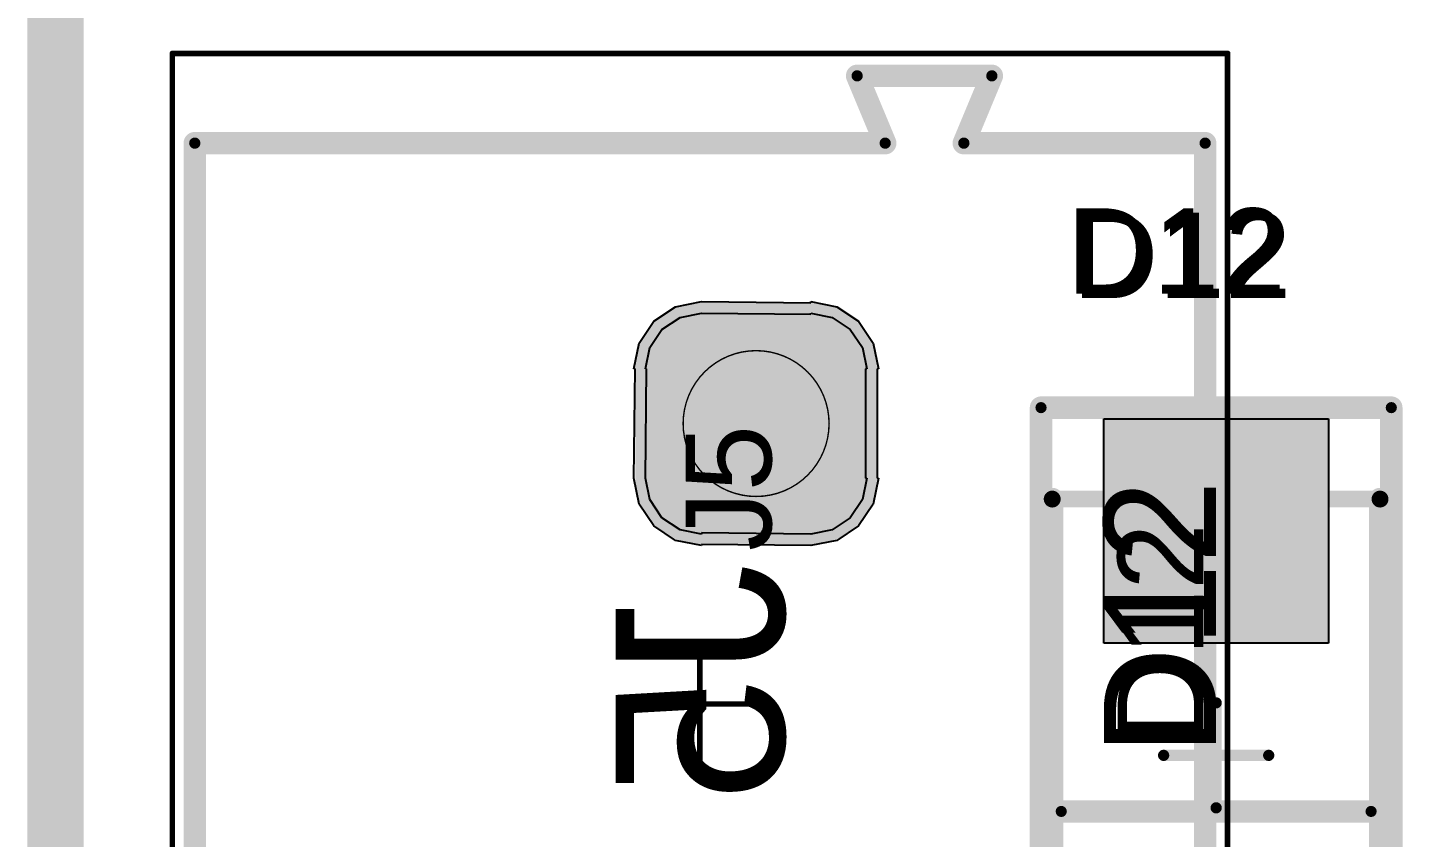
# Model space of a CAD drawing. Header units: millimetres. Extents: x 54 to 247, y 53 to 195.
# Drawn here: x 61.09 to 73.34, y 72.19 to 79.41 of the extents above; entities that cross this region are included whole.
import ezdxf

# ---------------------------------------------------------------- set-up
doc = ezdxf.new("R2010")
doc.units = ezdxf.units.MM
for name, color, linetype in [('BottomOverlay', 54, 'Continuous'), ('BottomSolder', 6, 'Continuous'), ('Mechanical1', 6, 'Continuous'), ('Mechanical10', 56, 'Continuous'), ('Mechanical11', 56, 'Continuous'), ('Mechanical12', 56, 'Continuous'), ('Mechanical14', 56, 'Continuous'), ('Mechanical15', 56, 'Continuous'), ('Mechanical2', 216, 'Continuous'), ('Mechanical3', 76, 'Continuous'), ('Mechanical4', 56, 'Continuous'), ('Mechanical5', 56, 'Continuous'), ('Mechanical6', 56, 'Continuous'), ('Mechanical7', 56, 'Continuous'), ('Mechanical8', 56, 'Continuous'), ('MultiLayer', 9, 'Continuous'), ('PadHoleLayer', 156, 'Continuous'), ('TopOverlay', 2, 'Continuous'), ('TopPaste', 8, 'Continuous'), ('TopSolder', 216, 'Continuous')]:
    doc.layers.add(name, color=color, linetype=linetype)
doc.styles.add('Arial', font='arial.ttf', dxfattribs={"height": 0.2})

# ---------------------------------------------------------------- blocks, each defined once
blk = doc.blocks.new('691101710002_B_281')
at = {"layer": 'BottomSolder'}
h = blk.add_hatch(color=6, dxfattribs=at)
edge = h.paths.add_edge_path()
edge.add_arc((-2.988, 0.988), 0.589, 90, 180)
edge.add_line((-3.577, 0.988), (-3.577, 0.013))
edge.add_arc((-2.988, 0.013), 0.589, 180, 270)
edge.add_line((-2.988, -0.577), (-2.013, -0.577))
edge.add_arc((-2.013, 0.013), 0.589, 270, 360)
edge.add_line((-1.424, 0.013), (-1.424, 0.988))
edge.add_arc((-2.013, 0.988), 0.589, 0, 90)
edge.add_line((-2.013, 1.577), (-2.988, 1.577))
h = blk.add_hatch(color=6, dxfattribs=at)
edge = h.paths.add_edge_path()
edge.add_arc((2.5, 0.5), 1.077, 0, 360)
at = {"layer": 'MultiLayer'}
h = blk.add_hatch(color=9, dxfattribs=at)
edge = h.paths.add_edge_path()
edge.add_arc((-2.988, 0.988), 0.487, 90, 180)
edge.add_line((-3.475, 0.988), (-3.475, 0.013))
edge.add_arc((-2.988, 0.013), 0.487, 180, 270)
edge.add_line((-2.988, -0.475), (-2.013, -0.475))
edge.add_arc((-2.013, 0.013), 0.487, 270, 360)
edge.add_line((-1.525, 0.013), (-1.525, 0.988))
edge.add_arc((-2.013, 0.988), 0.487, 0, 90)
edge.add_line((-2.013, 1.475), (-2.988, 1.475))
h = blk.add_hatch(color=9, dxfattribs=at)
edge = h.paths.add_edge_path()
edge.add_arc((2.5, 0.5), 0.975, 0, 360)
at = {"layer": 'PadHoleLayer'}
h = blk.add_hatch(color=156, dxfattribs=at)
edge = h.paths.add_edge_path()
edge.add_arc((-2.5, 0.5), 0.65, 0, 360)
h = blk.add_hatch(color=156, dxfattribs=at)
edge = h.paths.add_edge_path()
edge.add_arc((2.5, 0.5), 0.65, 0, 360)
at = {"layer": 'TopSolder'}
h = blk.add_hatch(color=216, dxfattribs=at)
edge = h.paths.add_edge_path()
edge.add_arc((-2.988, 0.988), 0.589, 90, 180)
edge.add_line((-3.577, 0.988), (-3.577, 0.013))
edge.add_arc((-2.988, 0.013), 0.589, 180, 270)
edge.add_line((-2.988, -0.577), (-2.013, -0.577))
edge.add_arc((-2.013, 0.013), 0.589, 270, 360)
edge.add_line((-1.424, 0.013), (-1.424, 0.988))
edge.add_arc((-2.013, 0.988), 0.589, 0, 90)
edge.add_line((-2.013, 1.577), (-2.988, 1.577))
h = blk.add_hatch(color=216, dxfattribs=at)
edge = h.paths.add_edge_path()
edge.add_arc((2.5, 0.5), 1.077, 0, 360)
at = {"layer": 'BottomOverlay', "const_width": 0.2}
for points in [[(5, 4.5), (-5, 4.5)], [(-5, 2.35), (-5, 4.5)], [(5, -2.85), (5, 4.5)], [(-5.6, 1.4), (-5.6, 2.6)], [(-5, 2.35), (-5.6, 2.6)], [(-5.6, 1.4), (-5, 1.65)], [(-5, -4.5), (-5, 1.65)], [(5, -2.85), (5.6, -2.6)], [(5.6, -3.8), (5.6, -2.6)], [(5, -4.5), (5, -3.55)], [(5.6, -3.8), (5, -3.55)], [(5, -4.5), (-5, -4.5)]]:
    blk.add_lwpolyline(points, dxfattribs=at)
at = {"layer": 'BottomOverlay', "const_width": 0.1}
for points in [[(-5.05, 4.5, 1), (-4.95, 4.5, 1)], [(-5.05, 4.5, 1), (-4.95, 4.5, 1)], [(4.95, 4.5, 1), (5.05, 4.5, 1)], [(4.95, 4.5, 1), (5.05, 4.5, 1)], [(-5.65, 2.6, 1), (-5.55, 2.6, 1)], [(-5.65, 2.6, 1), (-5.55, 2.6, 1)], [(-5.05, 2.35, 1), (-4.95, 2.35, 1)], [(-5.05, 2.35, 1), (-4.95, 2.35, 1)], [(-5.05, 1.65, 1), (-4.95, 1.65, 1)], [(-5.05, 1.65, 1), (-4.95, 1.65, 1)], [(-5.65, 1.4, 1), (-5.55, 1.4, 1)], [(-5.65, 1.4, 1), (-5.55, 1.4, 1)], [(5.55, -2.6, 1), (5.65, -2.6, 1)], [(5.55, -2.6, 1), (5.65, -2.6, 1)], [(4.95, -2.85, 1), (5.05, -2.85, 1)], [(4.95, -2.85, 1), (5.05, -2.85, 1)], [(4.95, -3.55, 1), (5.05, -3.55, 1)], [(4.95, -3.55, 1), (5.05, -3.55, 1)], [(5.55, -3.8, 1), (5.65, -3.8, 1)], [(5.55, -3.8, 1), (5.65, -3.8, 1)], [(-5.05, -4.5, 1), (-4.95, -4.5, 1)], [(-5.05, -4.5, 1), (-4.95, -4.5, 1)], [(4.95, -4.5, 1), (5.05, -4.5, 1)], [(4.95, -4.5, 1), (5.05, -4.5, 1)]]:
    blk.add_lwpolyline(points, format="xyb", close=True, dxfattribs=at)
at = {"layer": 'Mechanical3', "const_width": 0.05}
for points in [[(5.8, 4.7), (-5.8, 4.7)], [(-5.8, -4.7), (-5.8, 4.7)], [(5.8, -4.7), (5.8, 4.7)], [(0, -0.5), (0, 0.5)], [(0.5, 0), (-0.5, 0)], [(5.8, -4.7), (-5.8, -4.7)]]:
    blk.add_lwpolyline(points, dxfattribs=at)
at = {"layer": 'Mechanical3', "const_width": 0.025}
for points in [[(-5.812, 4.7, 1), (-5.787, 4.7, 1)], [(-5.812, 4.7, 1), (-5.787, 4.7, 1)], [(5.787, 4.7, 1), (5.812, 4.7, 1)], [(5.787, 4.7, 1), (5.812, 4.7, 1)], [(-0.012, 0.5, 1), (0.012, 0.5, 1)], [(-0.513, 0, 1), (-0.488, 0, 1)], [(0.487, 0, 1), (0.512, 0, 1)], [(-0.012, -0.5, 1), (0.012, -0.5, 1)], [(-5.812, -4.7, 1), (-5.787, -4.7, 1)], [(-5.812, -4.7, 1), (-5.787, -4.7, 1)], [(5.787, -4.7, 1), (5.812, -4.7, 1)], [(5.787, -4.7, 1), (5.812, -4.7, 1)]]:
    blk.add_lwpolyline(points, format="xyb", close=True, dxfattribs=at)
at = {"layer": 'Mechanical5', "const_width": 0.1}
for points in [[(5, 4.5), (-5, 4.5)], [(-5, 2.35), (-5, 4.5)], [(5, -2.85), (5, 4.5)], [(-5.6, 1.4), (-5.6, 2.6)], [(-5, 2.35), (-5.6, 2.6)], [(-5.6, 1.4), (-5, 1.65)], [(-5, -4.5), (-5, 1.65)], [(5, -2.85), (5.6, -2.6)], [(5.6, -3.8), (5.6, -2.6)], [(5, -4.5), (5, -3.55)], [(5.6, -3.8), (5, -3.55)], [(5, -4.5), (-5, -4.5)]]:
    blk.add_lwpolyline(points, dxfattribs=at)
at = {"layer": 'Mechanical5', "const_width": 0.05}
for points in [[(-5.025, 4.5, 1), (-4.975, 4.5, 1)], [(-5.025, 4.5, 1), (-4.975, 4.5, 1)], [(4.975, 4.5, 1), (5.025, 4.5, 1)], [(4.975, 4.5, 1), (5.025, 4.5, 1)], [(-5.625, 2.6, 1), (-5.575, 2.6, 1)], [(-5.625, 2.6, 1), (-5.575, 2.6, 1)], [(-5.025, 2.35, 1), (-4.975, 2.35, 1)], [(-5.025, 2.35, 1), (-4.975, 2.35, 1)], [(-5.025, 1.65, 1), (-4.975, 1.65, 1)], [(-5.025, 1.65, 1), (-4.975, 1.65, 1)], [(-5.625, 1.4, 1), (-5.575, 1.4, 1)], [(-5.625, 1.4, 1), (-5.575, 1.4, 1)], [(5.575, -2.6, 1), (5.625, -2.6, 1)], [(5.575, -2.6, 1), (5.625, -2.6, 1)], [(4.975, -2.85, 1), (5.025, -2.85, 1)], [(4.975, -2.85, 1), (5.025, -2.85, 1)], [(4.975, -3.55, 1), (5.025, -3.55, 1)], [(4.975, -3.55, 1), (5.025, -3.55, 1)], [(5.575, -3.8, 1), (5.625, -3.8, 1)], [(5.575, -3.8, 1), (5.625, -3.8, 1)], [(-5.025, -4.5, 1), (-4.975, -4.5, 1)], [(-5.025, -4.5, 1), (-4.975, -4.5, 1)], [(4.975, -4.5, 1), (5.025, -4.5, 1)], [(4.975, -4.5, 1), (5.025, -4.5, 1)]]:
    blk.add_lwpolyline(points, format="xyb", close=True, dxfattribs=at)
at = {"layer": 'Mechanical7', "const_width": 0.1}
for points in [[(-5, 2.35), (-5, 4.5)], [(5, 4.5), (-5, 4.5)], [(5, -2.85), (5, 4.5)], [(-5, 2.35), (-5.6, 2.6)], [(-5.6, 1.4), (-5.6, 2.6)], [(-5.6, 1.4), (-5, 1.65)], [(-5, -4.5), (-5, 1.65)], [(5, -2.85), (5.6, -2.6)], [(5.6, -3.8), (5.6, -2.6)], [(5.6, -3.8), (5, -3.55)], [(5, -4.5), (5, -3.55)], [(5, -4.5), (-5, -4.5)]]:
    blk.add_lwpolyline(points, dxfattribs=at)
at = {"layer": 'Mechanical7', "const_width": 0.05}
for points in [[(-5.025, 4.5, 1), (-4.975, 4.5, 1)], [(-5.025, 4.5, 1), (-4.975, 4.5, 1)], [(4.975, 4.5, 1), (5.025, 4.5, 1)], [(4.975, 4.5, 1), (5.025, 4.5, 1)], [(-5.625, 2.6, 1), (-5.575, 2.6, 1)], [(-5.625, 2.6, 1), (-5.575, 2.6, 1)], [(-5.025, 2.35, 1), (-4.975, 2.35, 1)], [(-5.025, 2.35, 1), (-4.975, 2.35, 1)], [(-5.025, 1.65, 1), (-4.975, 1.65, 1)], [(-5.025, 1.65, 1), (-4.975, 1.65, 1)], [(-5.625, 1.4, 1), (-5.575, 1.4, 1)], [(-5.625, 1.4, 1), (-5.575, 1.4, 1)], [(5.575, -2.6, 1), (5.625, -2.6, 1)], [(5.575, -2.6, 1), (5.625, -2.6, 1)], [(4.975, -2.85, 1), (5.025, -2.85, 1)], [(4.975, -2.85, 1), (5.025, -2.85, 1)], [(4.975, -3.55, 1), (5.025, -3.55, 1)], [(4.975, -3.55, 1), (5.025, -3.55, 1)], [(5.575, -3.8, 1), (5.625, -3.8, 1)], [(5.575, -3.8, 1), (5.625, -3.8, 1)], [(-5.025, -4.5, 1), (-4.975, -4.5, 1)], [(-5.025, -4.5, 1), (-4.975, -4.5, 1)], [(4.975, -4.5, 1), (5.025, -4.5, 1)], [(4.975, -4.5, 1), (5.025, -4.5, 1)]]:
    blk.add_lwpolyline(points, format="xyb", close=True, dxfattribs=at)
at = {"layer": 'Mechanical7', "text_generation_flag": 2}
blk.add_text('J5', height=1.5, rotation=-180, dxfattribs=at).set_placement((-1.25, 0.75))
blk = doc.blocks.new('ON_S____403D_MFG_287')
at = {"layer": 'TopPaste'}
for points in [[(-3, 1), (-1, 1), (-1, -1), (-3, -1)], [(1, 1), (3, 1), (3, -1), (1, -1)]]:
    blk.add_hatch(color=8, dxfattribs=at).paths.add_polyline_path(points)
at = {"layer": 'TopSolder'}
for points in [[(-3, 1), (-1, 1), (-1, -1), (-3, -1)], [(1, 1), (3, 1), (3, -1), (1, -1)]]:
    blk.add_hatch(color=216, dxfattribs=at).paths.add_polyline_path(points)
at = {"layer": 'Mechanical10', "const_width": 0.2}
for points in [[(-3.1, 1.56), (3.1, 1.56)], [(-3.1, 1.56), (-3.1, -1.56)], [(3.1, 1.56), (3.1, -1.56)], [(-3.1, -1.56), (3.1, -1.56)]]:
    blk.add_lwpolyline(points, dxfattribs=at)
at = {"layer": 'Mechanical10', "const_width": 0.1}
for points in [[(-3.15, 1.56, 1), (-3.05, 1.56, 1)], [(-3.15, 1.56, 1), (-3.05, 1.56, 1)], [(3.05, 1.56, 1), (3.15, 1.56, 1)], [(3.05, 1.56, 1), (3.15, 1.56, 1)], [(-3.15, -1.56, 1), (-3.05, -1.56, 1)], [(-3.15, -1.56, 1), (-3.05, -1.56, 1)], [(3.05, -1.56, 1), (3.15, -1.56, 1)], [(3.05, -1.56, 1), (3.15, -1.56, 1)]]:
    blk.add_lwpolyline(points, format="xyb", close=True, dxfattribs=at)
at = {"layer": 'Mechanical12', "const_width": 0.15}
for points in [[(-2.285, 1.46), (2.285, 1.46)], [(-2.285, 1.46), (-2.285, -1.46)], [(2.285, 1.46), (2.285, -1.46)], [(-2.285, -1.46), (2.285, -1.46)]]:
    blk.add_lwpolyline(points, dxfattribs=at)
at = {"layer": 'Mechanical12', "const_width": 0.075}
for points in [[(-2.322, 1.46, 1), (-2.247, 1.46, 1)], [(-2.322, 1.46, 1), (-2.247, 1.46, 1)], [(2.247, 1.46, 1), (2.322, 1.46, 1)], [(2.247, 1.46, 1), (2.322, 1.46, 1)], [(-2.322, -1.46, 1), (-2.247, -1.46, 1)], [(-2.322, -1.46, 1), (-2.247, -1.46, 1)], [(2.247, -1.46, 1), (2.322, -1.46, 1)], [(2.247, -1.46, 1), (2.322, -1.46, 1)]]:
    blk.add_lwpolyline(points, format="xyb", close=True, dxfattribs=at)
at = {"layer": 'Mechanical15'}
for points, const_width in [([(-3.1, 1.56), (3.1, 1.56)], 0.2), ([(-3.1, 1.56), (-3.1, -1.56)], 0.2), ([(3.1, 1.56), (3.1, -1.56)], 0.2), ([(0, 0.468), (0, -0.468)], 0.1), ([(-0.468, 0), (0.468, 0)], 0.1), ([(-3.1, -1.56), (3.1, -1.56)], 0.2)]:
    blk.add_lwpolyline(points, dxfattribs=dict(at, const_width=const_width))
for points, const_width in [([(-3.15, 1.56, 1), (-3.05, 1.56, 1)], 0.1), ([(-3.15, 1.56, 1), (-3.05, 1.56, 1)], 0.1), ([(3.05, 1.56, 1), (3.15, 1.56, 1)], 0.1), ([(3.05, 1.56, 1), (3.15, 1.56, 1)], 0.1), ([(-0.025, 0.468, 1), (0.025, 0.468, 1)], 0.05), ([(-0.493, 0, 1), (-0.443, 0, 1)], 0.05), ([(0.443, 0, 1), (0.493, 0, 1)], 0.05), ([(-0.025, -0.468, 1), (0.025, -0.468, 1)], 0.05), ([(-3.15, -1.56, 1), (-3.05, -1.56, 1)], 0.1), ([(-3.15, -1.56, 1), (-3.05, -1.56, 1)], 0.1), ([(3.05, -1.56, 1), (3.15, -1.56, 1)], 0.1), ([(3.05, -1.56, 1), (3.15, -1.56, 1)], 0.1)]:
    blk.add_lwpolyline(points, format="xyb", close=True, dxfattribs=dict(at, const_width=const_width))
at = {"layer": 'TopOverlay', "const_width": 0.2}
for points in [[(-2.285, 1.46), (2.285, 1.46)], [(-0.5, 1.38), (-0.5, -1.38)], [(-2.285, -1.46), (2.285, -1.46)]]:
    blk.add_lwpolyline(points, dxfattribs=at)
at = {"layer": 'TopOverlay', "const_width": 0.1}
for points in [[(-2.335, 1.46, 1), (-2.235, 1.46, 1)], [(-0.55, 1.38, 1), (-0.45, 1.38, 1)], [(2.235, 1.46, 1), (2.335, 1.46, 1)], [(-0.55, -1.38, 1), (-0.45, -1.38, 1)], [(-2.335, -1.46, 1), (-2.235, -1.46, 1)], [(2.235, -1.46, 1), (2.335, -1.46, 1)]]:
    blk.add_lwpolyline(points, format="xyb", close=True, dxfattribs=at)
at = {"layer": 'Mechanical10'}
blk.add_text('D12', height=1, dxfattribs=at).set_placement((0, 0))

msp = doc.modelspace()

# ---------------------------------------------------------------- hatches: boundary and pattern name
at = {"layer": 'Mechanical14'}
h = msp.add_hatch(color=56, dxfattribs=at)
edge = h.paths.add_edge_path()
edge.add_arc((68.481, 78.981), 0.05, 0, 360)
h = msp.add_hatch(color=56, dxfattribs=at)
edge = h.paths.add_edge_path()
edge.add_arc((68.481, 78.981), 0.05, 0, 360)
h = msp.add_hatch(color=56, dxfattribs=at)
edge = h.paths.add_edge_path()
edge.add_arc((69.681, 78.981), 0.05, 0, 360)
h = msp.add_hatch(color=56, dxfattribs=at)
edge = h.paths.add_edge_path()
edge.add_arc((69.681, 78.981), 0.05, 0, 360)
h = msp.add_hatch(color=56, dxfattribs=at)
edge = h.paths.add_edge_path()
edge.add_arc((62.581, 78.381), 0.05, 0, 360)
h = msp.add_hatch(color=56, dxfattribs=at)
edge = h.paths.add_edge_path()
edge.add_arc((62.581, 78.381), 0.05, 0, 360)
h = msp.add_hatch(color=56, dxfattribs=at)
edge = h.paths.add_edge_path()
edge.add_arc((68.731, 78.381), 0.05, 0, 360)
h = msp.add_hatch(color=56, dxfattribs=at)
edge = h.paths.add_edge_path()
edge.add_arc((68.731, 78.381), 0.05, 0, 360)
h = msp.add_hatch(color=56, dxfattribs=at)
edge = h.paths.add_edge_path()
edge.add_arc((69.431, 78.381), 0.05, 0, 360)
h = msp.add_hatch(color=56, dxfattribs=at)
edge = h.paths.add_edge_path()
edge.add_arc((69.432, 78.381), 0.05, 0, 360)
h = msp.add_hatch(color=56, dxfattribs=at)
edge = h.paths.add_edge_path()
edge.add_arc((71.581, 78.381), 0.05, 0, 360)
h = msp.add_hatch(color=56, dxfattribs=at)
edge = h.paths.add_edge_path()
edge.add_arc((71.581, 78.381), 0.05, 0, 360)
at = {"layer": 'Mechanical4'}
h = msp.add_hatch(color=56, dxfattribs=at)
edge = h.paths.add_edge_path()
edge.add_arc((70.119, 76.023), 0.05, 0, 360)
h = msp.add_hatch(color=56, dxfattribs=at)
edge = h.paths.add_edge_path()
edge.add_arc((70.119, 76.023), 0.05, 0, 360)
h = msp.add_hatch(color=56, dxfattribs=at)
edge = h.paths.add_edge_path()
edge.add_arc((70.119, 76.023), 0.05, 0, 360)
h = msp.add_hatch(color=56, dxfattribs=at)
edge = h.paths.add_edge_path()
edge.add_arc((70.119, 76.023), 0.05, 0, 360)
h = msp.add_hatch(color=56, dxfattribs=at)
edge = h.paths.add_edge_path()
edge.add_arc((73.239, 76.023), 0.05, 0, 360)
h = msp.add_hatch(color=56, dxfattribs=at)
edge = h.paths.add_edge_path()
edge.add_arc((73.239, 76.023), 0.05, 0, 360)
h = msp.add_hatch(color=56, dxfattribs=at)
edge = h.paths.add_edge_path()
edge.add_arc((73.239, 76.023), 0.05, 0, 360)
h = msp.add_hatch(color=56, dxfattribs=at)
edge = h.paths.add_edge_path()
edge.add_arc((73.239, 76.023), 0.05, 0, 360)
at = {"layer": 'Mechanical6'}
h = msp.add_hatch(color=56, dxfattribs=at)
edge = h.paths.add_edge_path()
edge.add_arc((70.219, 75.208), 0.05, 0, 360)
h = msp.add_hatch(color=56, dxfattribs=at)
edge = h.paths.add_edge_path()
edge.add_arc((73.139, 75.208), 0.05, 0, 360)
h = msp.add_hatch(color=56, dxfattribs=at)
edge = h.paths.add_edge_path()
edge.add_arc((70.299, 72.423), 0.05, 0, 360)
h = msp.add_hatch(color=56, dxfattribs=at)
edge = h.paths.add_edge_path()
edge.add_arc((73.059, 72.423), 0.05, 0, 360)
at = {"layer": 'Mechanical7'}
h = msp.add_hatch(color=56, dxfattribs=at)
edge = h.paths.add_edge_path()
edge.add_arc((62.381, 79.181), 0.0125, 0, 360)
h = msp.add_hatch(color=56, dxfattribs=at)
edge = h.paths.add_edge_path()
edge.add_arc((62.381, 79.181), 0.0125, 0, 360)
h = msp.add_hatch(color=56, dxfattribs=at)
edge = h.paths.add_edge_path()
edge.add_arc((71.781, 79.181), 0.0125, 0, 360)
h = msp.add_hatch(color=56, dxfattribs=at)
edge = h.paths.add_edge_path()
edge.add_arc((71.781, 79.181), 0.0125, 0, 360)
h = msp.add_hatch(color=56, dxfattribs=at)
edge = h.paths.add_edge_path()
edge.add_arc((67.081, 73.881), 0.0125, 0, 360)
h = msp.add_hatch(color=56, dxfattribs=at)
edge = h.paths.add_edge_path()
edge.add_arc((66.581, 73.381), 0.0125, 0, 360)
h = msp.add_hatch(color=56, dxfattribs=at)
edge = h.paths.add_edge_path()
edge.add_arc((67.581, 73.381), 0.0125, 0, 360)
h = msp.add_hatch(color=56, dxfattribs=at)
edge = h.paths.add_edge_path()
edge.add_arc((67.081, 72.881), 0.0125, 0, 360)
at = {"layer": 'Mechanical8'}
h = msp.add_hatch(color=56, dxfattribs=at)
edge = h.paths.add_edge_path()
edge.add_arc((70.219, 75.208), 0.0375, 0, 360)
h = msp.add_hatch(color=56, dxfattribs=at)
edge = h.paths.add_edge_path()
edge.add_arc((70.219, 75.208), 0.0375, 0, 360)
h = msp.add_hatch(color=56, dxfattribs=at)
edge = h.paths.add_edge_path()
edge.add_arc((73.139, 75.208), 0.0375, 0, 360)
h = msp.add_hatch(color=56, dxfattribs=at)
edge = h.paths.add_edge_path()
edge.add_arc((73.139, 75.208), 0.0375, 0, 360)
at = {"layer": 'PadHoleLayer'}
h = msp.add_hatch(color=156, dxfattribs=at)
edge = h.paths.add_edge_path()
edge.add_arc((62.381, 79.181), 0.0125, 0, 360)
h = msp.add_hatch(color=156, dxfattribs=at)
edge = h.paths.add_edge_path()
edge.add_arc((62.381, 79.181), 0.0125, 0, 360)
h = msp.add_hatch(color=156, dxfattribs=at)
edge = h.paths.add_edge_path()
edge.add_arc((71.781, 79.181), 0.0125, 0, 360)
h = msp.add_hatch(color=156, dxfattribs=at)
edge = h.paths.add_edge_path()
edge.add_arc((71.781, 79.181), 0.0125, 0, 360)
h = msp.add_hatch(color=156, dxfattribs=at)
edge = h.paths.add_edge_path()
edge.add_arc((68.481, 78.981), 0.05, 0, 360)
h = msp.add_hatch(color=156, dxfattribs=at)
edge = h.paths.add_edge_path()
edge.add_arc((68.481, 78.981), 0.05, 0, 360)
h = msp.add_hatch(color=156, dxfattribs=at)
edge = h.paths.add_edge_path()
edge.add_arc((69.681, 78.981), 0.05, 0, 360)
h = msp.add_hatch(color=156, dxfattribs=at)
edge = h.paths.add_edge_path()
edge.add_arc((69.681, 78.981), 0.05, 0, 360)
h = msp.add_hatch(color=156, dxfattribs=at)
edge = h.paths.add_edge_path()
edge.add_arc((62.581, 78.381), 0.05, 0, 360)
h = msp.add_hatch(color=156, dxfattribs=at)
edge = h.paths.add_edge_path()
edge.add_arc((62.581, 78.381), 0.05, 0, 360)
h = msp.add_hatch(color=156, dxfattribs=at)
edge = h.paths.add_edge_path()
edge.add_arc((68.731, 78.381), 0.05, 0, 360)
h = msp.add_hatch(color=156, dxfattribs=at)
edge = h.paths.add_edge_path()
edge.add_arc((68.731, 78.381), 0.05, 0, 360)
h = msp.add_hatch(color=156, dxfattribs=at)
edge = h.paths.add_edge_path()
edge.add_arc((69.431, 78.381), 0.05, 0, 360)
h = msp.add_hatch(color=156, dxfattribs=at)
edge = h.paths.add_edge_path()
edge.add_arc((69.432, 78.381), 0.05, 0, 360)
h = msp.add_hatch(color=156, dxfattribs=at)
edge = h.paths.add_edge_path()
edge.add_arc((71.581, 78.381), 0.05, 0, 360)
h = msp.add_hatch(color=156, dxfattribs=at)
edge = h.paths.add_edge_path()
edge.add_arc((71.581, 78.381), 0.05, 0, 360)
h = msp.add_hatch(color=156, dxfattribs=at)
edge = h.paths.add_edge_path()
edge.add_arc((70.119, 76.023), 0.05, 0, 360)
h = msp.add_hatch(color=156, dxfattribs=at)
edge = h.paths.add_edge_path()
edge.add_arc((70.119, 76.023), 0.05, 0, 360)
h = msp.add_hatch(color=156, dxfattribs=at)
edge = h.paths.add_edge_path()
edge.add_arc((70.119, 76.023), 0.05, 0, 360)
h = msp.add_hatch(color=156, dxfattribs=at)
edge = h.paths.add_edge_path()
edge.add_arc((70.119, 76.023), 0.05, 0, 360)
h = msp.add_hatch(color=156, dxfattribs=at)
edge = h.paths.add_edge_path()
edge.add_arc((73.239, 76.023), 0.05, 0, 360)
h = msp.add_hatch(color=156, dxfattribs=at)
edge = h.paths.add_edge_path()
edge.add_arc((73.239, 76.023), 0.05, 0, 360)
h = msp.add_hatch(color=156, dxfattribs=at)
edge = h.paths.add_edge_path()
edge.add_arc((73.239, 76.023), 0.05, 0, 360)
h = msp.add_hatch(color=156, dxfattribs=at)
edge = h.paths.add_edge_path()
edge.add_arc((73.239, 76.023), 0.05, 0, 360)
h = msp.add_hatch(color=156, dxfattribs=at)
edge = h.paths.add_edge_path()
edge.add_arc((70.219, 75.208), 0.05, 0, 360)
h = msp.add_hatch(color=156, dxfattribs=at)
edge = h.paths.add_edge_path()
edge.add_arc((70.219, 75.208), 0.0375, 0, 360)
h = msp.add_hatch(color=156, dxfattribs=at)
edge = h.paths.add_edge_path()
edge.add_arc((70.219, 75.208), 0.0375, 0, 360)
h = msp.add_hatch(color=156, dxfattribs=at)
edge = h.paths.add_edge_path()
edge.add_arc((73.139, 75.208), 0.05, 0, 360)
h = msp.add_hatch(color=156, dxfattribs=at)
edge = h.paths.add_edge_path()
edge.add_arc((73.139, 75.208), 0.0375, 0, 360)
h = msp.add_hatch(color=156, dxfattribs=at)
edge = h.paths.add_edge_path()
edge.add_arc((73.139, 75.208), 0.0375, 0, 360)
h = msp.add_hatch(color=156, dxfattribs=at)
edge = h.paths.add_edge_path()
edge.add_arc((67.081, 73.881), 0.0125, 0, 360)
h = msp.add_hatch(color=156, dxfattribs=at)
edge = h.paths.add_edge_path()
edge.add_arc((66.581, 73.381), 0.0125, 0, 360)
h = msp.add_hatch(color=156, dxfattribs=at)
edge = h.paths.add_edge_path()
edge.add_arc((67.581, 73.381), 0.0125, 0, 360)
h = msp.add_hatch(color=156, dxfattribs=at)
edge = h.paths.add_edge_path()
edge.add_arc((67.081, 72.881), 0.0125, 0, 360)
h = msp.add_hatch(color=156, dxfattribs=at)
edge = h.paths.add_edge_path()
edge.add_arc((70.299, 72.423), 0.05, 0, 360)
h = msp.add_hatch(color=156, dxfattribs=at)
edge = h.paths.add_edge_path()
edge.add_arc((73.059, 72.423), 0.05, 0, 360)

# ---------------------------------------------------------------- linework, layer by layer
at = {"layer": 'Mechanical1', "const_width": 0.5}
msp.add_lwpolyline([(61.341, 53.061), (61.341, 177.775)], dxfattribs=at)
at = {"layer": 'Mechanical10'}
for p, q in [((66.669, 76.793), (66.864, 76.923)), ((66.864, 76.923), (67.094, 76.969)), ((67.094, 76.969), (67.094, 76.969)), ((67.094, 76.969), (68.069, 76.957)), ((68.069, 76.957), (68.069, 76.969)), ((68.069, 76.969), (68.299, 76.923)), ((68.299, 76.923), (68.494, 76.793)), ((66.539, 76.598), (66.669, 76.793)), ((68.494, 76.793), (68.624, 76.598)), ((66.493, 76.368), (66.539, 76.598)), ((68.624, 76.598), (68.67, 76.368)), ((66.493, 75.393), (66.505, 76.368)), ((66.505, 76.368), (66.493, 76.368)), ((68.67, 76.368), (68.658, 76.368)), ((68.658, 76.368), (68.658, 75.393)), ((70.679, 75.923), (72.679, 75.923)), ((70.679, 73.923), (70.679, 75.923)), ((72.679, 75.923), (72.679, 73.923)), ((66.539, 75.163), (66.493, 75.393)), ((68.67, 75.393), (68.624, 75.163)), ((68.658, 75.393), (68.67, 75.393)), ((66.669, 74.969), (66.539, 75.163)), ((68.624, 75.163), (68.494, 74.969)), ((66.864, 74.838), (66.669, 74.969)), ((68.494, 74.969), (68.299, 74.838)), ((67.094, 74.793), (66.864, 74.838)), ((68.299, 74.838), (68.069, 74.793)), ((68.069, 74.793), (67.094, 74.804)), ((67.094, 74.804), (67.094, 74.793)), ((72.679, 73.923), (70.679, 73.923))]:
    msp.add_line(p, q, dxfattribs=at)
at = {"layer": 'Mechanical10', "const_width": 0.1}
for points in [[(68.481, 78.981), (68.731, 78.381)], [(68.481, 78.981), (69.681, 78.981)], [(69.432, 78.381), (69.681, 78.981)], [(62.581, 78.381), (68.731, 78.381)], [(62.581, 68.381), (62.581, 78.381)], [(69.431, 78.381), (71.581, 78.381)], [(71.581, 68.381), (71.581, 78.381)]]:
    msp.add_lwpolyline(points, dxfattribs=at)
at = {"layer": 'Mechanical10'}
for points, const_width in [([(68.456, 78.981, 1), (68.506, 78.981, 1)], 0.05), ([(68.456, 78.981, 1), (68.506, 78.981, 1)], 0.05), ([(68.469, 79.006, 1), (68.494, 79.006, 1)], 0.025), ([(68.469, 79.006, 1), (68.494, 79.006, 1)], 0.025), ([(68.469, 79.006, 1), (68.494, 79.006, 1)], 0.025), ([(68.469, 79.006, 1), (68.494, 79.006, 1)], 0.025), ([(69.656, 78.981, 1), (69.706, 78.981, 1)], 0.05), ([(69.656, 78.981, 1), (69.706, 78.981, 1)], 0.05), ([(69.669, 79.006, 1), (69.694, 79.006, 1)], 0.025), ([(69.669, 79.006, 1), (69.694, 79.006, 1)], 0.025), ([(69.669, 79.006, 1), (69.694, 79.006, 1)], 0.025), ([(69.669, 79.006, 1), (69.694, 79.006, 1)], 0.025), ([(68.469, 78.956, 1), (68.494, 78.956, 1)], 0.025), ([(68.469, 78.956, 1), (68.494, 78.956, 1)], 0.025), ([(68.469, 78.956, 1), (68.494, 78.956, 1)], 0.025), ([(68.469, 78.956, 1), (68.494, 78.956, 1)], 0.025), ([(69.669, 78.956, 1), (69.694, 78.956, 1)], 0.025), ([(69.669, 78.956, 1), (69.694, 78.956, 1)], 0.025), ([(69.669, 78.956, 1), (69.694, 78.956, 1)], 0.025), ([(69.669, 78.956, 1), (69.694, 78.956, 1)], 0.025), ([(62.556, 78.381, 1), (62.606, 78.381, 1)], 0.05), ([(62.556, 78.381, 1), (62.606, 78.381, 1)], 0.05), ([(62.569, 78.406, 1), (62.594, 78.406, 1)], 0.025), ([(62.569, 78.406, 1), (62.594, 78.406, 1)], 0.025), ([(62.569, 78.406, 1), (62.594, 78.406, 1)], 0.025), ([(62.569, 78.406, 1), (62.594, 78.406, 1)], 0.025), ([(68.706, 78.381, 1), (68.756, 78.381, 1)], 0.05), ([(68.706, 78.381, 1), (68.756, 78.381, 1)], 0.05), ([(68.719, 78.406, 1), (68.744, 78.406, 1)], 0.025), ([(68.719, 78.406, 1), (68.744, 78.406, 1)], 0.025), ([(68.719, 78.406, 1), (68.744, 78.406, 1)], 0.025), ([(68.719, 78.406, 1), (68.744, 78.406, 1)], 0.025), ([(69.406, 78.381, 1), (69.456, 78.381, 1)], 0.05), ([(69.407, 78.381, 1), (69.457, 78.381, 1)], 0.05), ([(69.419, 78.406, 1), (69.444, 78.406, 1)], 0.025), ([(69.419, 78.406, 1), (69.444, 78.406, 1)], 0.025), ([(69.419, 78.406, 1), (69.444, 78.406, 1)], 0.025), ([(69.419, 78.406, 1), (69.444, 78.406, 1)], 0.025), ([(71.556, 78.381, 1), (71.606, 78.381, 1)], 0.05), ([(71.556, 78.381, 1), (71.606, 78.381, 1)], 0.05), ([(71.569, 78.406, 1), (71.594, 78.406, 1)], 0.025), ([(71.569, 78.406, 1), (71.594, 78.406, 1)], 0.025), ([(71.569, 78.406, 1), (71.594, 78.406, 1)], 0.025), ([(71.569, 78.406, 1), (71.594, 78.406, 1)], 0.025), ([(62.569, 78.356, 1), (62.594, 78.356, 1)], 0.025), ([(62.569, 78.356, 1), (62.594, 78.356, 1)], 0.025), ([(62.569, 78.356, 1), (62.594, 78.356, 1)], 0.025), ([(62.569, 78.356, 1), (62.594, 78.356, 1)], 0.025), ([(68.719, 78.356, 1), (68.744, 78.356, 1)], 0.025), ([(68.719, 78.356, 1), (68.744, 78.356, 1)], 0.025), ([(68.719, 78.356, 1), (68.744, 78.356, 1)], 0.025), ([(68.719, 78.356, 1), (68.744, 78.356, 1)], 0.025), ([(69.419, 78.356, 1), (69.444, 78.356, 1)], 0.025), ([(69.419, 78.356, 1), (69.444, 78.356, 1)], 0.025), ([(69.419, 78.356, 1), (69.444, 78.356, 1)], 0.025), ([(69.419, 78.356, 1), (69.444, 78.356, 1)], 0.025), ([(71.569, 78.356, 1), (71.594, 78.356, 1)], 0.025), ([(71.569, 78.356, 1), (71.594, 78.356, 1)], 0.025), ([(71.569, 78.356, 1), (71.594, 78.356, 1)], 0.025), ([(71.569, 78.356, 1), (71.594, 78.356, 1)], 0.025)]:
    msp.add_lwpolyline(points, format="xyb", close=True, dxfattribs=dict(at, const_width=const_width))
at = {"layer": 'Mechanical10', "const_width": 0.05}
for points in [[(68.481, 78.956, -1), (68.481, 79.006)], [(68.481, 78.956, -1), (68.481, 79.006)], [(68.481, 79.006, -1), (68.481, 78.956)], [(68.481, 79.006, -1), (68.481, 78.956)], [(69.681, 78.956, -1), (69.681, 79.006)], [(69.681, 78.956, -1), (69.681, 79.006)], [(69.681, 79.006, -1), (69.681, 78.956)], [(69.681, 79.006, -1), (69.681, 78.956)], [(62.581, 78.356, -1), (62.581, 78.406)], [(62.581, 78.356, -1), (62.581, 78.406)], [(62.581, 78.406, -1), (62.581, 78.356)], [(62.581, 78.406, -1), (62.581, 78.356)], [(68.731, 78.356, -1), (68.731, 78.406)], [(68.731, 78.356, -1), (68.731, 78.406)], [(68.731, 78.406, -1), (68.731, 78.356)], [(68.731, 78.406, -1), (68.731, 78.356)], [(69.431, 78.356, -1), (69.431, 78.406)], [(69.432, 78.356, -1), (69.432, 78.406)], [(69.431, 78.406, -1), (69.431, 78.356)], [(69.432, 78.406, -1), (69.432, 78.356)], [(71.581, 78.356, -1), (71.581, 78.406)], [(71.581, 78.356, -1), (71.581, 78.406)], [(71.581, 78.406, -1), (71.581, 78.356)], [(71.581, 78.406, -1), (71.581, 78.356)]]:
    msp.add_lwpolyline(points, format="xyb", dxfattribs=at)
at = {"layer": 'Mechanical11'}
for p, q in [((66.669, 76.793), (66.864, 76.923)), ((66.864, 76.923), (67.094, 76.969)), ((67.094, 76.969), (67.094, 76.969)), ((67.094, 76.969), (68.069, 76.957)), ((68.069, 76.957), (68.069, 76.969)), ((68.069, 76.969), (68.299, 76.923)), ((68.299, 76.923), (68.494, 76.793)), ((66.539, 76.598), (66.669, 76.793)), ((68.494, 76.793), (68.624, 76.598)), ((66.493, 76.368), (66.539, 76.598)), ((68.624, 76.598), (68.67, 76.368)), ((66.493, 75.393), (66.505, 76.368)), ((66.505, 76.368), (66.493, 76.368)), ((68.67, 76.368), (68.658, 76.368)), ((68.658, 76.368), (68.658, 75.393)), ((66.539, 75.163), (66.493, 75.393)), ((68.67, 75.393), (68.624, 75.163)), ((68.658, 75.393), (68.67, 75.393)), ((66.669, 74.969), (66.539, 75.163)), ((68.624, 75.163), (68.494, 74.969)), ((66.864, 74.838), (66.669, 74.969)), ((68.494, 74.969), (68.299, 74.838)), ((67.094, 74.793), (66.864, 74.838)), ((68.299, 74.838), (68.069, 74.793)), ((68.069, 74.793), (67.094, 74.804)), ((67.094, 74.804), (67.094, 74.793))]:
    msp.add_line(p, q, dxfattribs=at)
at = {"layer": 'Mechanical12'}
for points, const_width in [([(68.231, 75.881, 1), (66.931, 75.881, 1)], 0.0127), ([(66.928, 75.881, 1), (66.935, 75.881, 1)], 0.00635), ([(68.228, 75.881, 1), (68.235, 75.881, 1)], 0.00635)]:
    msp.add_lwpolyline(points, format="xyb", close=True, dxfattribs=dict(at, const_width=const_width))
at = {"layer": 'Mechanical14', "const_width": 0.2}
for points in [[(68.481, 78.981), (68.731, 78.381)], [(68.481, 78.981), (69.681, 78.981)], [(69.432, 78.381), (69.681, 78.981)], [(62.581, 78.381), (68.731, 78.381)], [(62.581, 68.381), (62.581, 78.381)], [(69.431, 78.381), (71.581, 78.381)], [(71.581, 68.381), (71.581, 78.381)]]:
    msp.add_lwpolyline(points, dxfattribs=at)
at = {"layer": 'Mechanical14', "const_width": 0.1}
for points in [[(68.431, 78.981, 1), (68.531, 78.981, 1)], [(68.431, 78.981, 1), (68.531, 78.981, 1)], [(69.631, 78.981, 1), (69.731, 78.981, 1)], [(69.631, 78.981, 1), (69.731, 78.981, 1)], [(62.531, 78.381, 1), (62.631, 78.381, 1)], [(62.531, 78.381, 1), (62.631, 78.381, 1)], [(68.681, 78.381, 1), (68.781, 78.381, 1)], [(68.681, 78.381, 1), (68.781, 78.381, 1)], [(69.381, 78.381, 1), (69.481, 78.381, 1)], [(69.382, 78.381, 1), (69.482, 78.381, 1)], [(71.531, 78.381, 1), (71.631, 78.381, 1)], [(71.531, 78.381, 1), (71.631, 78.381, 1)]]:
    msp.add_lwpolyline(points, format="xyb", close=True, dxfattribs=at)
at = {"layer": 'Mechanical2', "const_width": 0.1}
for points in [[(68.481, 78.981), (69.681, 78.981)], [(68.481, 78.981), (68.731, 78.381)], [(69.432, 78.381), (69.681, 78.981)], [(62.581, 68.381), (62.581, 78.381)], [(62.581, 78.381), (68.731, 78.381)], [(69.431, 78.381), (71.581, 78.381)], [(71.581, 68.381), (71.581, 78.381)]]:
    msp.add_lwpolyline(points, dxfattribs=at)
at = {"layer": 'Mechanical2'}
for points, const_width in [([(68.456, 78.981, 1), (68.506, 78.981, 1)], 0.05), ([(68.456, 78.981, 1), (68.506, 78.981, 1)], 0.05), ([(68.469, 79.006, 1), (68.494, 79.006, 1)], 0.025), ([(68.469, 79.006, 1), (68.494, 79.006, 1)], 0.025), ([(68.469, 79.006, 1), (68.494, 79.006, 1)], 0.025), ([(68.469, 79.006, 1), (68.494, 79.006, 1)], 0.025), ([(69.656, 78.981, 1), (69.706, 78.981, 1)], 0.05), ([(69.656, 78.981, 1), (69.706, 78.981, 1)], 0.05), ([(69.669, 79.006, 1), (69.694, 79.006, 1)], 0.025), ([(69.669, 79.006, 1), (69.694, 79.006, 1)], 0.025), ([(69.669, 79.006, 1), (69.694, 79.006, 1)], 0.025), ([(69.669, 79.006, 1), (69.694, 79.006, 1)], 0.025), ([(68.469, 78.956, 1), (68.494, 78.956, 1)], 0.025), ([(68.469, 78.956, 1), (68.494, 78.956, 1)], 0.025), ([(68.469, 78.956, 1), (68.494, 78.956, 1)], 0.025), ([(68.469, 78.956, 1), (68.494, 78.956, 1)], 0.025), ([(69.669, 78.956, 1), (69.694, 78.956, 1)], 0.025), ([(69.669, 78.956, 1), (69.694, 78.956, 1)], 0.025), ([(69.669, 78.956, 1), (69.694, 78.956, 1)], 0.025), ([(69.669, 78.956, 1), (69.694, 78.956, 1)], 0.025), ([(62.556, 78.381, 1), (62.606, 78.381, 1)], 0.05), ([(62.556, 78.381, 1), (62.606, 78.381, 1)], 0.05), ([(62.569, 78.406, 1), (62.594, 78.406, 1)], 0.025), ([(62.569, 78.406, 1), (62.594, 78.406, 1)], 0.025), ([(62.569, 78.406, 1), (62.594, 78.406, 1)], 0.025), ([(62.569, 78.406, 1), (62.594, 78.406, 1)], 0.025), ([(68.706, 78.381, 1), (68.756, 78.381, 1)], 0.05), ([(68.706, 78.381, 1), (68.756, 78.381, 1)], 0.05), ([(68.719, 78.406, 1), (68.744, 78.406, 1)], 0.025), ([(68.719, 78.406, 1), (68.744, 78.406, 1)], 0.025), ([(68.719, 78.406, 1), (68.744, 78.406, 1)], 0.025), ([(68.719, 78.406, 1), (68.744, 78.406, 1)], 0.025), ([(69.406, 78.381, 1), (69.456, 78.381, 1)], 0.05), ([(69.407, 78.381, 1), (69.457, 78.381, 1)], 0.05), ([(69.419, 78.406, 1), (69.444, 78.406, 1)], 0.025), ([(69.419, 78.406, 1), (69.444, 78.406, 1)], 0.025), ([(69.419, 78.406, 1), (69.444, 78.406, 1)], 0.025), ([(69.419, 78.406, 1), (69.444, 78.406, 1)], 0.025), ([(71.556, 78.381, 1), (71.606, 78.381, 1)], 0.05), ([(71.556, 78.381, 1), (71.606, 78.381, 1)], 0.05), ([(71.569, 78.406, 1), (71.594, 78.406, 1)], 0.025), ([(71.569, 78.406, 1), (71.594, 78.406, 1)], 0.025), ([(71.569, 78.406, 1), (71.594, 78.406, 1)], 0.025), ([(71.569, 78.406, 1), (71.594, 78.406, 1)], 0.025), ([(62.569, 78.356, 1), (62.594, 78.356, 1)], 0.025), ([(62.569, 78.356, 1), (62.594, 78.356, 1)], 0.025), ([(62.569, 78.356, 1), (62.594, 78.356, 1)], 0.025), ([(62.569, 78.356, 1), (62.594, 78.356, 1)], 0.025), ([(68.719, 78.356, 1), (68.744, 78.356, 1)], 0.025), ([(68.719, 78.356, 1), (68.744, 78.356, 1)], 0.025), ([(68.719, 78.356, 1), (68.744, 78.356, 1)], 0.025), ([(68.719, 78.356, 1), (68.744, 78.356, 1)], 0.025), ([(69.419, 78.356, 1), (69.444, 78.356, 1)], 0.025), ([(69.419, 78.356, 1), (69.444, 78.356, 1)], 0.025), ([(69.419, 78.356, 1), (69.444, 78.356, 1)], 0.025), ([(69.419, 78.356, 1), (69.444, 78.356, 1)], 0.025), ([(71.569, 78.356, 1), (71.594, 78.356, 1)], 0.025), ([(71.569, 78.356, 1), (71.594, 78.356, 1)], 0.025), ([(71.569, 78.356, 1), (71.594, 78.356, 1)], 0.025), ([(71.569, 78.356, 1), (71.594, 78.356, 1)], 0.025)]:
    msp.add_lwpolyline(points, format="xyb", close=True, dxfattribs=dict(at, const_width=const_width))
at = {"layer": 'Mechanical2', "const_width": 0.05}
for points in [[(68.481, 78.956, -1), (68.481, 79.006)], [(68.481, 78.956, -1), (68.481, 79.006)], [(68.481, 79.006, -1), (68.481, 78.956)], [(68.481, 79.006, -1), (68.481, 78.956)], [(69.681, 78.956, -1), (69.681, 79.006)], [(69.681, 78.956, -1), (69.681, 79.006)], [(69.681, 79.006, -1), (69.681, 78.956)], [(69.681, 79.006, -1), (69.681, 78.956)], [(62.581, 78.356, -1), (62.581, 78.406)], [(62.581, 78.356, -1), (62.581, 78.406)], [(62.581, 78.406, -1), (62.581, 78.356)], [(62.581, 78.406, -1), (62.581, 78.356)], [(68.731, 78.356, -1), (68.731, 78.406)], [(68.731, 78.356, -1), (68.731, 78.406)], [(68.731, 78.406, -1), (68.731, 78.356)], [(68.731, 78.406, -1), (68.731, 78.356)], [(69.431, 78.356, -1), (69.431, 78.406)], [(69.432, 78.356, -1), (69.432, 78.406)], [(69.431, 78.406, -1), (69.431, 78.356)], [(69.432, 78.406, -1), (69.432, 78.356)], [(71.581, 78.356, -1), (71.581, 78.406)], [(71.581, 78.356, -1), (71.581, 78.406)], [(71.581, 78.406, -1), (71.581, 78.356)], [(71.581, 78.406, -1), (71.581, 78.356)]]:
    msp.add_lwpolyline(points, format="xyb", dxfattribs=at)
at = {"layer": 'Mechanical4'}
for points, const_width in [([(70.119, 69.823), (70.119, 76.023)], 0.2), ([(70.119, 76.023), (73.239, 76.023)], 0.2), ([(70.119, 69.823), (70.119, 76.023)], 0.2), ([(70.119, 76.023), (73.239, 76.023)], 0.2), ([(73.239, 69.823), (73.239, 76.023)], 0.2), ([(73.239, 69.823), (73.239, 76.023)], 0.2), ([(71.679, 72.455), (71.679, 73.391)], 0.1), ([(71.211, 72.923), (72.147, 72.923)], 0.1)]:
    msp.add_lwpolyline(points, dxfattribs=dict(at, const_width=const_width))
for points, const_width in [([(70.069, 76.023, 1), (70.169, 76.023, 1)], 0.1), ([(70.069, 76.023, 1), (70.169, 76.023, 1)], 0.1), ([(70.069, 76.023, 1), (70.169, 76.023, 1)], 0.1), ([(70.069, 76.023, 1), (70.169, 76.023, 1)], 0.1), ([(73.189, 76.023, 1), (73.289, 76.023, 1)], 0.1), ([(73.189, 76.023, 1), (73.289, 76.023, 1)], 0.1), ([(73.189, 76.023, 1), (73.289, 76.023, 1)], 0.1), ([(73.189, 76.023, 1), (73.289, 76.023, 1)], 0.1), ([(71.654, 73.391, 1), (71.704, 73.391, 1)], 0.05), ([(71.666, 73.416, 1), (71.691, 73.416, 1)], 0.025), ([(71.666, 73.416, 1), (71.691, 73.416, 1)], 0.025), ([(71.666, 73.366, 1), (71.691, 73.366, 1)], 0.025), ([(71.666, 73.366, 1), (71.691, 73.366, 1)], 0.025), ([(71.186, 72.923, 1), (71.236, 72.923, 1)], 0.05), ([(71.198, 72.948, 1), (71.223, 72.948, 1)], 0.025), ([(71.198, 72.948, 1), (71.223, 72.948, 1)], 0.025), ([(71.198, 72.898, 1), (71.223, 72.898, 1)], 0.025), ([(71.198, 72.898, 1), (71.223, 72.898, 1)], 0.025), ([(72.122, 72.923, 1), (72.172, 72.923, 1)], 0.05), ([(72.134, 72.948, 1), (72.159, 72.948, 1)], 0.025), ([(72.134, 72.948, 1), (72.159, 72.948, 1)], 0.025), ([(72.134, 72.898, 1), (72.159, 72.898, 1)], 0.025), ([(72.134, 72.898, 1), (72.159, 72.898, 1)], 0.025), ([(71.654, 72.455, 1), (71.704, 72.455, 1)], 0.05), ([(71.666, 72.48, 1), (71.691, 72.48, 1)], 0.025), ([(71.666, 72.48, 1), (71.691, 72.48, 1)], 0.025), ([(71.666, 72.43, 1), (71.691, 72.43, 1)], 0.025), ([(71.666, 72.43, 1), (71.691, 72.43, 1)], 0.025)]:
    msp.add_lwpolyline(points, format="xyb", close=True, dxfattribs=dict(at, const_width=const_width))
at = {"layer": 'Mechanical4', "const_width": 0.05}
for points in [[(71.679, 73.366, -1), (71.679, 73.416)], [(71.679, 73.416, -1), (71.679, 73.366)], [(71.211, 72.898, -1), (71.211, 72.948)], [(71.211, 72.948, -1), (71.211, 72.898)], [(72.147, 72.898, -1), (72.147, 72.948)], [(72.147, 72.948, -1), (72.147, 72.898)], [(71.679, 72.43, -1), (71.679, 72.48)], [(71.679, 72.48, -1), (71.679, 72.43)]]:
    msp.add_lwpolyline(points, format="xyb", dxfattribs=at)
at = {"layer": 'Mechanical6', "const_width": 0.2}
for points in [[(70.219, 70.638), (70.219, 75.208)], [(73.139, 70.638), (73.139, 75.208)], [(70.299, 72.423), (73.059, 72.423)]]:
    msp.add_lwpolyline(points, dxfattribs=at)
at = {"layer": 'Mechanical6', "const_width": 0.1}
for points in [[(70.169, 75.208, 1), (70.269, 75.208, 1)], [(73.089, 75.208, 1), (73.189, 75.208, 1)], [(70.249, 72.423, 1), (70.349, 72.423, 1)], [(73.009, 72.423, 1), (73.109, 72.423, 1)]]:
    msp.add_lwpolyline(points, format="xyb", close=True, dxfattribs=at)
at = {"layer": 'Mechanical7'}
for p, q in [((66.742, 76.72), (66.904, 76.828)), ((66.904, 76.828), (67.094, 76.865)), ((67.094, 76.865), (67.094, 76.865)), ((67.094, 76.865), (68.069, 76.856)), ((68.069, 76.856), (68.069, 76.865)), ((68.069, 76.865), (68.259, 76.828)), ((68.259, 76.828), (68.42, 76.72)), ((66.635, 76.559), (66.742, 76.72)), ((68.42, 76.72), (68.528, 76.559)), ((66.597, 76.368), (66.635, 76.559)), ((68.528, 76.559), (68.566, 76.368)), ((66.597, 75.393), (66.606, 76.368)), ((66.606, 76.368), (66.597, 76.368)), ((68.566, 76.368), (68.556, 76.368)), ((68.556, 76.368), (68.556, 75.393)), ((66.635, 75.203), (66.597, 75.393)), ((68.566, 75.393), (68.528, 75.203)), ((68.556, 75.393), (68.566, 75.393)), ((66.742, 75.042), (66.635, 75.203)), ((68.528, 75.203), (68.42, 75.042)), ((66.904, 74.934), (66.742, 75.042)), ((68.42, 75.042), (68.259, 74.934)), ((67.094, 74.896), (66.904, 74.934)), ((68.069, 74.896), (67.094, 74.906)), ((67.094, 74.906), (67.094, 74.896)), ((68.259, 74.934), (68.069, 74.896))]:
    msp.add_line(p, q, dxfattribs=at)
at = {"layer": 'Mechanical7', "const_width": 0.05}
for points in [[(62.381, 79.181), (71.781, 79.181)], [(62.381, 67.581), (62.381, 79.181)], [(71.781, 67.581), (71.781, 79.181)], [(67.081, 72.881), (67.081, 73.881)], [(66.581, 73.381), (67.581, 73.381)]]:
    msp.add_lwpolyline(points, dxfattribs=at)
at = {"layer": 'Mechanical7', "const_width": 0.025}
for points in [[(62.369, 79.181, 1), (62.394, 79.181, 1)], [(62.369, 79.181, 1), (62.394, 79.181, 1)], [(71.769, 79.181, 1), (71.794, 79.181, 1)], [(71.769, 79.181, 1), (71.794, 79.181, 1)], [(67.069, 73.881, 1), (67.094, 73.881, 1)], [(66.569, 73.381, 1), (66.594, 73.381, 1)], [(67.569, 73.381, 1), (67.594, 73.381, 1)], [(67.069, 72.881, 1), (67.094, 72.881, 1)]]:
    msp.add_lwpolyline(points, format="xyb", close=True, dxfattribs=at)
at = {"layer": 'Mechanical8'}
for p, q in [((70.679, 75.923), (72.679, 75.923)), ((70.679, 73.923), (70.679, 75.923)), ((72.679, 75.923), (72.679, 73.923)), ((72.679, 73.923), (70.679, 73.923))]:
    msp.add_line(p, q, dxfattribs=at)
at = {"layer": 'Mechanical8', "const_width": 0.15}
for points in [[(70.219, 70.638), (70.219, 75.208)], [(70.219, 75.208), (73.139, 75.208)], [(73.139, 70.638), (73.139, 75.208)]]:
    msp.add_lwpolyline(points, dxfattribs=at)
at = {"layer": 'Mechanical8', "const_width": 0.075}
for points in [[(70.181, 75.208, 1), (70.256, 75.208, 1)], [(70.181, 75.208, 1), (70.256, 75.208, 1)], [(73.101, 75.208, 1), (73.176, 75.208, 1)], [(73.101, 75.208, 1), (73.176, 75.208, 1)]]:
    msp.add_lwpolyline(points, format="xyb", close=True, dxfattribs=at)

# ---------------------------------------------------------------- block references
for name, p, rotation in [('691101710002_B_281', (67.081, 73.381), 270), ('ON_S____403D_MFG_287', (71.679, 72.923), 90)]:
    msp.add_blockref(name, p, dxfattribs=dict(rotation=rotation))

# ---------------------------------------------------------------- texts
at = {"layer": 'Mechanical2', "style": 'Arial'}
msp.add_text('J5', height=0.762, rotation=90, dxfattribs=at).set_placement((67.717, 74.744))
at = {"layer": 'Mechanical4', "style": 'Arial'}
msp.add_text('D12', height=0.762, rotation=90, dxfattribs=at).set_placement((71.564, 73.038))
at = {"layer": 'Mechanical6', "style": 'Arial'}
msp.add_text('D12', height=0.762, dxfattribs=at).set_placement((70.396, 77))
at = {"layer": 'TopOverlay', "style": 'Arial'}
msp.add_text('D12', height=0.762, dxfattribs=at).set_placement((70.346, 77.038))

doc.saveas('drawing.dxf')
